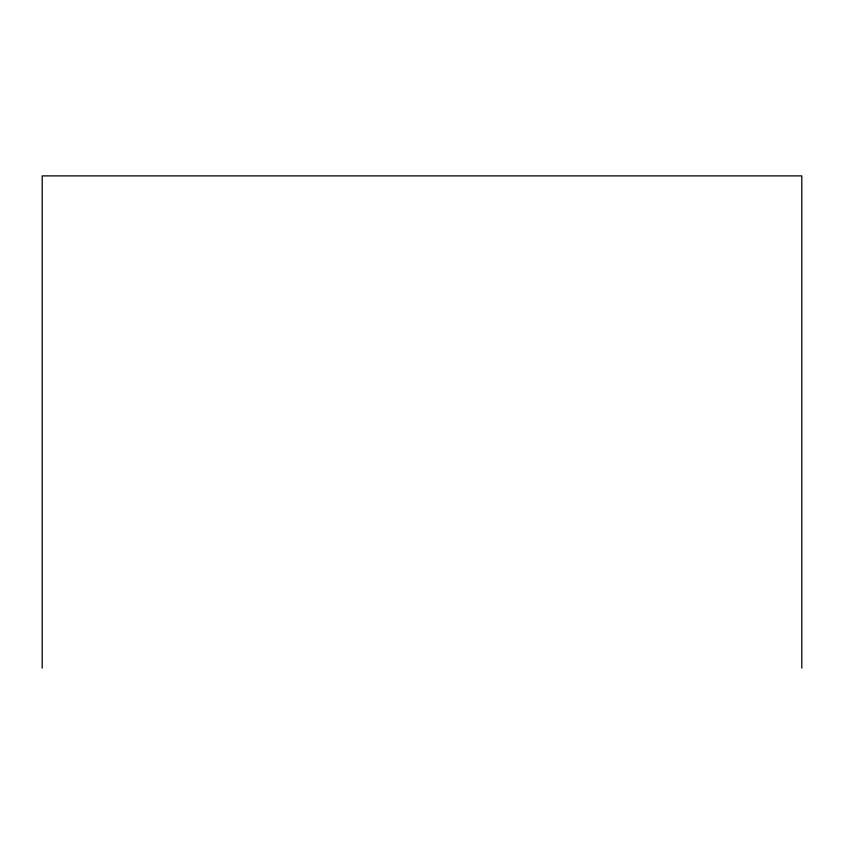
<?xml version="1.0" encoding="UTF-8"?>
<svg xmlns="http://www.w3.org/2000/svg" width="844" height="844" viewBox="0 0 844 844"><rect width="100%" height="100%" fill="white"/><g stroke="black" fill="none" stroke-linecap="round" stroke-linejoin="round"><path stroke-width="1.27" d="M801.8 668.11L801.8 175.89L42.2 175.89L42.2 668.11"/></g></svg>
